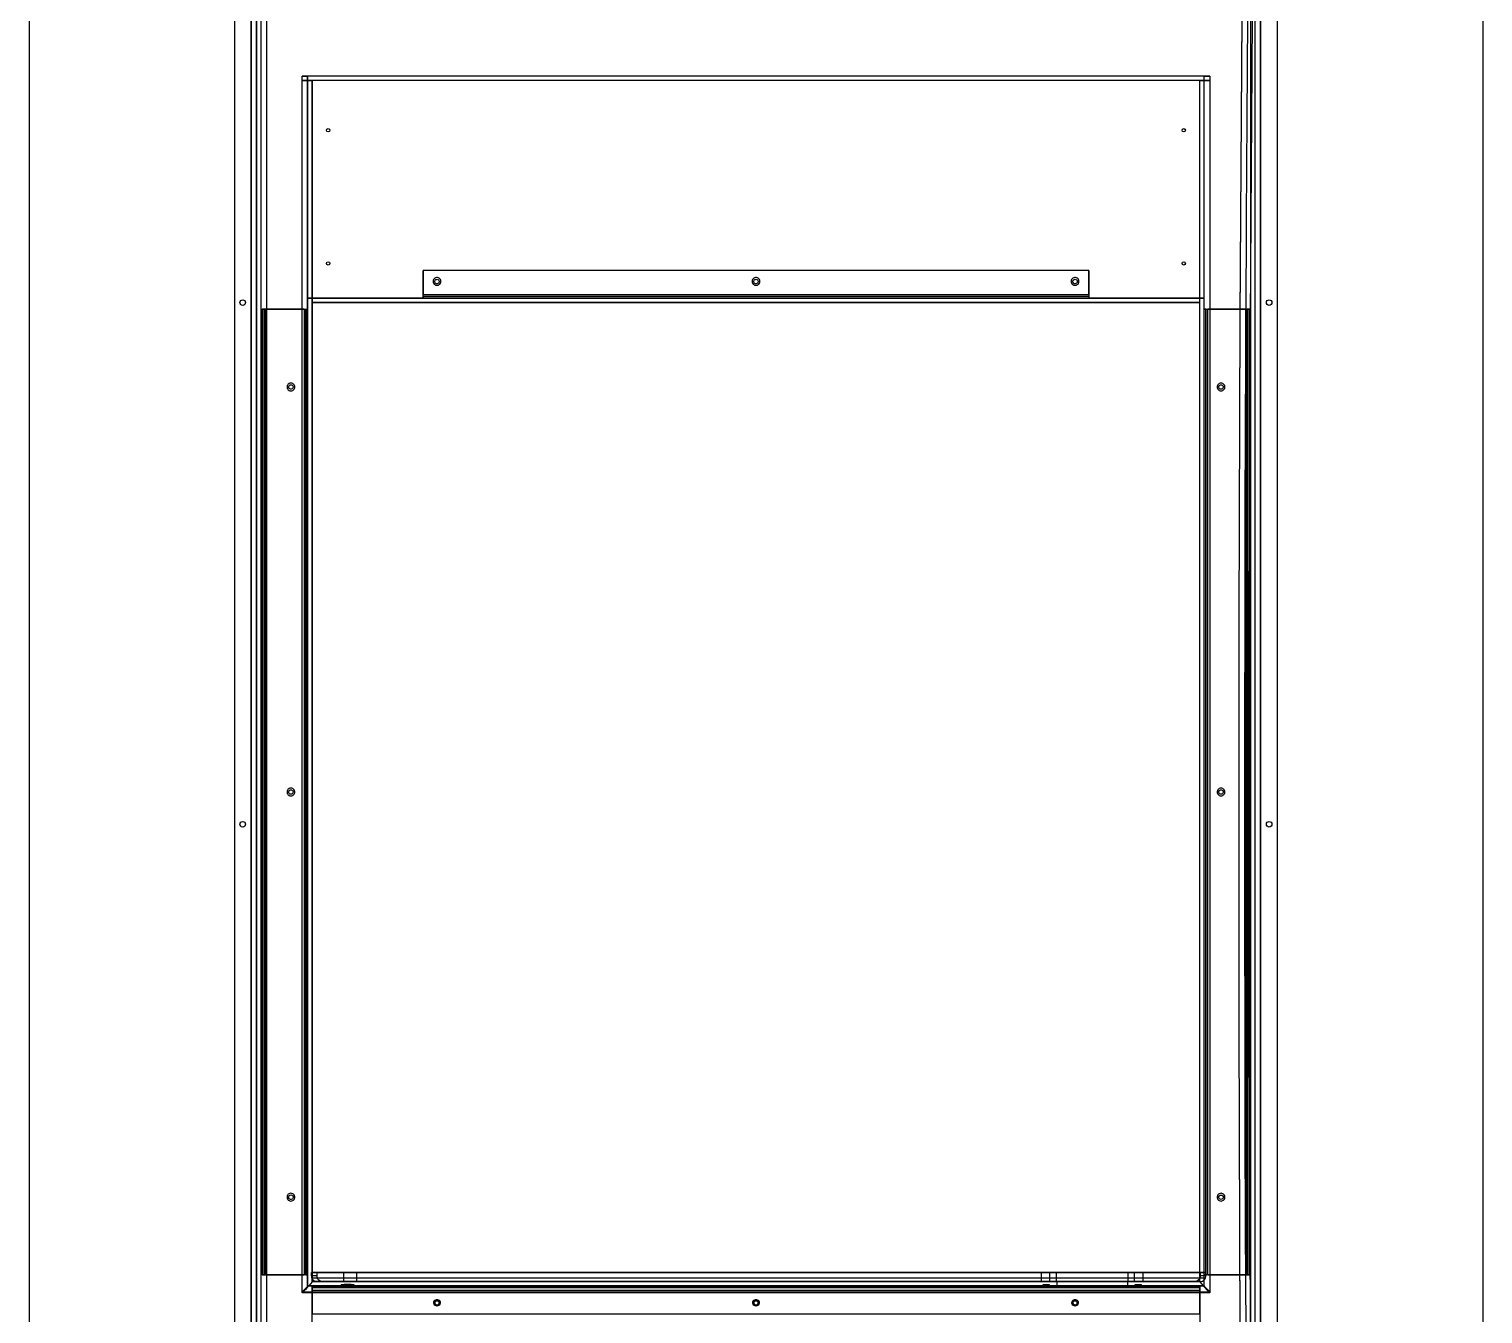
# Model space of a CAD drawing. Extents: x -36.1 to 57, y 1.4 to 46.9.
# Drawn here: x 33.682 to 34.992, y 4.364 to 5.521 of the extents above; entities that cross this region are included whole.
import ezdxf

# ---------------------------------------------------------------- set-up
doc = ezdxf.new("R2010")
doc.units = 0
doc.header["$LTSCALE"] = 0.02
doc.layers.add('CARENAGEM', color=1, linetype='CONTINUOUS')
doc.layers.add('DIVISORIA', color=5, linetype='CONTINUOUS')

msp = doc.modelspace()

# ---------------------------------------------------------------- linework, layer by layer
at = {"layer": 'CARENAGEM', "linetype": 'Continuous'}
for p, q in [((33.8666, 5.8148), (33.8666, 3.7948)), ((33.8666, 5.8148), (33.8666, 3.7948)), ((34.8066, 3.7948), (34.8066, 5.8148)), ((34.8066, 3.7948), (34.8066, 5.8148)), ((33.8816, 5.7958), (33.8816, 3.8138)), ((33.8816, 3.8138), (33.8816, 5.7958)), ((33.8866, 5.7958), (33.8866, 3.8138)), ((33.8866, 3.8138), (33.8866, 5.7958)), ((33.8906, 3.8138), (33.8906, 5.7958)), ((33.8906, 3.8138), (33.8906, 5.7958)), ((33.8956, 5.7984), (33.8956, 3.8111)), ((33.8956, 5.7972), (33.8956, 3.8123)), ((34.7823, 5.7958), (34.7823, 3.8138)), ((34.7863, 3.8138), (34.7863, 5.7958)), ((34.7913, 3.8138), (34.7913, 5.7958)), ((34.7913, 5.7958), (34.7913, 3.8138)), ((33.9276, 4.3832), (33.9276, 5.4788)), ((34.7456, 5.4788), (33.9276, 5.4788)), ((33.9276, 5.4788), (33.9326, 5.4788)), ((33.9326, 5.4788), (33.9326, 4.3887)), ((33.9326, 5.2788), (33.9326, 5.4788)), ((34.7406, 5.4788), (33.9326, 5.4788)), ((33.9326, 5.4788), (33.9326, 5.4788)), ((34.7406, 5.2788), (34.7406, 5.4788)), ((34.7406, 4.3887), (34.7406, 5.4788)), ((34.7406, 5.4788), (34.7406, 5.4788)), ((34.7406, 5.4788), (34.7456, 5.4788)), ((34.7456, 5.4788), (34.7456, 4.3832)), ((33.9276, 4.3827), (33.9276, 5.4748)), ((34.7456, 5.4748), (33.9276, 5.4748)), ((33.9276, 5.4748), (33.9366, 5.4748)), ((33.9366, 5.4748), (33.9366, 4.3927)), ((33.9366, 5.2748), (33.9366, 5.4748)), ((34.7366, 5.4748), (33.9366, 5.4748)), ((33.9366, 5.4748), (33.9366, 5.4748)), ((34.7366, 5.2748), (34.7366, 5.4748)), ((34.7366, 4.3927), (34.7366, 5.4748)), ((34.7366, 5.4748), (34.7366, 5.4748)), ((34.7366, 5.4748), (34.7456, 5.4748)), ((34.7456, 5.4748), (34.7456, 4.3827)), ((34.0366, 5.3037), (34.0366, 5.3038)), ((34.6366, 5.3038), (34.0366, 5.3038)), ((34.0366, 5.2819), (34.0366, 5.3038)), ((34.6366, 5.3037), (34.0366, 5.3037)), ((34.0366, 5.3037), (34.0366, 5.2818)), ((34.6366, 5.3037), (34.6366, 5.3038)), ((34.6366, 5.2819), (34.6366, 5.3038)), ((34.6366, 5.3037), (34.6366, 5.2818)), ((34.0366, 5.2818), (34.0366, 5.2819)), ((34.0366, 5.2788), (34.0366, 5.2819)), ((34.6366, 5.2819), (34.0366, 5.2819)), ((34.0366, 5.2803), (34.0366, 5.2818)), ((34.6366, 5.2818), (34.0366, 5.2818)), ((34.0366, 5.2803), (34.0366, 5.2788)), ((34.0366, 5.2803), (34.0366, 5.2803)), ((34.0366, 5.2803), (34.0366, 5.2788)), ((34.6366, 5.2803), (34.0366, 5.2803)), ((34.6366, 5.2803), (34.0366, 5.2803)), ((34.6366, 5.2818), (34.6366, 5.2819)), ((34.6366, 5.2819), (34.6366, 5.2788)), ((34.6366, 5.2818), (34.6366, 5.2803)), ((34.6366, 5.2803), (34.6366, 5.2788)), ((34.6366, 5.2803), (34.6366, 5.2803)), ((34.6366, 5.2803), (34.6366, 5.2788)), ((33.8917, 5.2688), (33.8917, 4.3988)), ((33.8917, 5.2688), (33.8917, 4.3988)), ((33.8917, 5.2688), (33.8939, 5.2688)), ((33.8932, 5.2688), (33.8917, 5.2688)), ((33.8917, 5.2688), (33.8946, 5.2688)), ((33.8954, 5.2688), (33.8932, 5.2688)), ((33.8932, 5.2688), (33.8932, 4.3988)), ((33.8932, 5.2688), (33.8932, 4.3988)), ((33.8932, 5.2688), (33.8947, 5.2688)), ((33.8954, 5.2688), (33.8939, 5.2688)), ((33.8939, 5.2688), (33.8939, 4.3988)), ((33.9295, 5.2688), (33.8946, 5.2688)), ((33.8946, 5.2688), (33.8946, 4.3988)), ((33.8947, 5.2688), (33.8946, 5.2688)), ((33.8947, 5.2688), (33.9296, 5.2688)), ((33.8947, 5.2688), (33.8947, 4.3988)), ((33.8954, 4.3988), (33.8954, 5.2688)), ((33.9295, 5.2688), (33.9295, 4.3988)), ((33.9296, 5.2688), (33.9295, 5.2688)), ((33.9295, 5.2688), (33.9326, 5.2688)), ((33.9296, 5.2688), (33.9296, 4.3988)), ((33.9296, 5.2688), (33.9311, 5.2688)), ((33.9311, 4.3988), (33.9311, 5.2688)), ((33.9311, 5.2688), (33.9311, 4.3988)), ((33.9311, 5.2688), (33.9326, 5.2688)), ((33.9311, 5.2688), (33.9326, 5.2688)), ((33.9311, 5.2688), (33.9311, 5.2688)), ((33.9326, 4.3888), (33.9326, 5.2788)), ((33.9326, 5.2788), (34.7406, 5.2788)), ((34.7406, 5.2788), (33.9326, 5.2788)), ((33.9326, 5.2788), (33.9326, 5.2788)), ((33.9326, 5.2688), (33.9326, 4.3988)), ((33.9326, 5.2688), (33.9326, 4.3988)), ((33.9326, 5.2688), (33.9326, 5.2688)), ((33.9366, 4.3928), (33.9366, 5.2748)), ((33.9366, 5.2748), (34.7366, 5.2748)), ((34.7366, 5.2748), (33.9366, 5.2748)), ((33.9366, 5.2748), (33.9366, 5.2748)), ((34.0366, 5.2788), (34.0366, 5.2788)), ((34.6366, 5.2788), (34.0366, 5.2788)), ((34.6366, 5.2788), (34.0366, 5.2788)), ((34.6366, 5.2788), (34.6366, 5.2788)), ((34.7366, 4.3928), (34.7366, 5.2748)), ((34.7366, 5.2748), (34.7366, 5.2748)), ((34.7406, 4.3888), (34.7406, 5.2788)), ((34.7406, 5.2788), (34.7406, 5.2788)), ((34.7406, 4.3988), (34.7406, 5.2688)), ((34.7406, 4.3988), (34.7406, 5.2688)), ((34.7421, 5.2688), (34.7406, 5.2688)), ((34.7421, 5.2688), (34.7406, 5.2688)), ((34.7406, 5.2688), (34.7406, 5.2688)), ((34.7406, 5.2688), (34.7437, 5.2688)), ((34.7421, 5.2688), (34.7421, 4.3988)), ((34.7421, 4.3988), (34.7421, 5.2688)), ((34.7421, 5.2688), (34.7421, 5.2688)), ((34.7421, 5.2688), (34.7437, 5.2688)), ((34.7437, 4.3988), (34.7437, 5.2688)), ((34.7437, 4.3988), (34.7437, 5.2688)), ((34.7437, 5.2688), (34.7787, 5.2688)), ((34.7786, 5.2688), (34.7437, 5.2688)), ((34.7437, 5.2688), (34.7437, 5.2688)), ((34.7778, 5.2688), (34.7778, 4.3988)), ((34.7778, 5.2688), (34.7793, 5.2688)), ((34.7778, 5.2688), (34.7801, 5.2688)), ((34.7786, 4.3988), (34.7786, 5.2688)), ((34.7786, 5.2688), (34.7787, 5.2688)), ((34.7786, 5.2688), (34.7801, 5.2688)), ((34.7787, 4.3988), (34.7787, 5.2688)), ((34.7787, 5.2688), (34.7816, 5.2688)), ((34.7793, 4.3988), (34.7793, 5.2688)), ((34.7816, 5.2688), (34.7793, 5.2688)), ((34.7801, 4.3988), (34.7801, 5.2688)), ((34.7801, 4.3988), (34.7801, 5.2688)), ((34.7801, 5.2688), (34.7816, 5.2688)), ((34.7816, 4.3988), (34.7816, 5.2688)), ((34.7816, 4.3988), (34.7816, 5.2688)), ((33.8917, 4.3988), (33.8939, 4.3988)), ((33.8932, 4.3988), (33.8917, 4.3988)), ((33.8946, 4.3988), (33.8917, 4.3988)), ((33.8954, 4.3988), (33.8932, 4.3988)), ((33.8947, 4.3988), (33.8932, 4.3988)), ((33.8954, 4.3988), (33.8939, 4.3988)), ((33.9295, 4.3988), (33.8946, 4.3988)), ((33.8947, 4.3988), (33.8946, 4.3988)), ((33.8947, 4.3988), (33.9296, 4.3988)), ((33.9296, 4.3988), (33.9295, 4.3988)), ((33.9326, 4.3988), (33.9295, 4.3988)), ((33.9311, 4.3988), (33.9296, 4.3988)), ((33.9311, 4.3988), (33.9326, 4.3988)), ((33.9311, 4.3988), (33.9326, 4.3988)), ((33.9311, 4.3988), (33.9311, 4.3988)), ((33.9326, 4.3988), (33.9326, 4.3988)), ((33.941, 4.3978), (33.936, 4.3978)), ((33.9361, 4.4008), (34.7419, 4.4008)), ((33.941, 4.4008), (33.9361, 4.4008)), ((34.7417, 4.3958), (33.9364, 4.3958)), ((34.7366, 4.3928), (33.9366, 4.3928)), ((33.9366, 4.3928), (34.7366, 4.3928)), ((33.9366, 4.3928), (33.9366, 4.3928)), ((33.9366, 4.3927), (33.9366, 4.3928)), ((34.737, 4.4008), (33.941, 4.4008)), ((33.941, 4.4008), (33.941, 4.3978)), ((33.941, 4.3928), (34.7371, 4.3928)), ((33.941, 4.3928), (33.946, 4.3928)), ((34.732, 4.3928), (33.946, 4.3928)), ((33.9626, 4.3898), (33.9626, 4.3888)), ((33.977, 4.4008), (33.965, 4.4008)), ((33.965, 4.4008), (33.965, 4.3928)), ((33.977, 4.3928), (33.965, 4.3928)), ((33.9746, 4.3888), (33.9746, 4.3898)), ((33.977, 4.3928), (33.977, 4.4008)), ((34.6015, 4.4008), (34.5935, 4.4008)), ((34.5935, 4.4008), (34.5935, 4.3928)), ((34.6015, 4.3928), (34.5935, 4.3928)), ((34.5951, 4.3898), (34.5951, 4.3888)), ((34.6011, 4.3888), (34.6011, 4.3898)), ((34.6015, 4.3928), (34.6015, 4.4008)), ((34.607, 4.4008), (34.607, 4.3928)), ((34.672, 4.4008), (34.607, 4.4008)), ((34.672, 4.3928), (34.607, 4.3928)), ((34.6076, 4.3928), (34.6076, 4.3888)), ((34.6076, 4.3928), (34.6716, 4.3928)), ((34.6716, 4.3888), (34.6716, 4.3928)), ((34.672, 4.3928), (34.672, 4.4008)), ((34.6855, 4.4008), (34.6775, 4.4008)), ((34.6775, 4.4008), (34.6775, 4.3928)), ((34.6855, 4.3928), (34.6775, 4.3928)), ((34.6781, 4.3898), (34.6781, 4.3888)), ((34.6841, 4.3888), (34.6841, 4.3898)), ((34.6855, 4.3928), (34.6855, 4.4008)), ((34.732, 4.3928), (34.7371, 4.3928)), ((34.7366, 4.3928), (34.7366, 4.3928)), ((34.7366, 4.3928), (34.7366, 4.3927)), ((34.7419, 4.4008), (34.737, 4.4008)), ((34.737, 4.4008), (34.737, 4.3978)), ((34.7421, 4.3978), (34.737, 4.3978)), ((34.7421, 4.3988), (34.7406, 4.3988)), ((34.7406, 4.3988), (34.7406, 4.3988)), ((34.7421, 4.3988), (34.7406, 4.3988)), ((34.7437, 4.3988), (34.7406, 4.3988)), ((34.7421, 4.3988), (34.7421, 4.3988)), ((34.7437, 4.3988), (34.7421, 4.3988)), ((34.7437, 4.3988), (34.7787, 4.3988)), ((34.7786, 4.3988), (34.7437, 4.3988)), ((34.7437, 4.3988), (34.7437, 4.3988)), ((34.7778, 4.3988), (34.7793, 4.3988)), ((34.7778, 4.3988), (34.7801, 4.3988)), ((34.7786, 4.3988), (34.7787, 4.3988)), ((34.7801, 4.3988), (34.7786, 4.3988)), ((34.7816, 4.3988), (34.7787, 4.3988)), ((34.7816, 4.3988), (34.7793, 4.3988)), ((34.7801, 4.3988), (34.7816, 4.3988)), ((34.7456, 4.3832), (33.9276, 4.3832)), ((34.7456, 4.3827), (33.9276, 4.3827)), ((34.7406, 4.3888), (33.9326, 4.3888)), ((33.9326, 4.3888), (34.7406, 4.3888)), ((33.9326, 4.3888), (33.9326, 4.3888)), ((33.9326, 4.3887), (33.9326, 4.3888)), ((33.9366, 4.3888), (34.7366, 4.3888)), ((34.7366, 4.3888), (33.9366, 4.3888)), ((33.9366, 4.3846), (33.9366, 4.3888)), ((33.9366, 4.3873), (33.9366, 4.3888)), ((33.9366, 4.3888), (33.9366, 4.3888)), ((33.9366, 4.3873), (33.9366, 4.3888)), ((33.9366, 4.3888), (33.9366, 4.3849)), ((33.9366, 4.3873), (34.7366, 4.3873)), ((34.7366, 4.3873), (33.9366, 4.3873)), ((33.9366, 4.3848), (33.9366, 4.3873)), ((33.9366, 4.3873), (33.9366, 4.3873)), ((33.9366, 4.3873), (33.9366, 4.3849)), ((33.9366, 4.3849), (34.7366, 4.3849)), ((33.9366, 4.3849), (34.7366, 4.3849)), ((33.9366, 4.3849), (33.9366, 4.3637)), ((33.9366, 4.3849), (33.9366, 4.3849)), ((33.9366, 4.3849), (33.9366, 4.3637)), ((34.7366, 4.3848), (33.9366, 4.3848)), ((33.9366, 4.3848), (33.9366, 4.3846)), ((33.9366, 4.2419), (33.9366, 4.3848)), ((34.7366, 4.3846), (33.9366, 4.3846)), ((33.9366, 4.2417), (33.9366, 4.3846)), ((33.9626, 4.3888), (33.9746, 4.3888)), ((33.9736, 4.3888), (33.9636, 4.3888)), ((33.9636, 4.3888), (33.9636, 4.3873)), ((33.9736, 4.3873), (33.9636, 4.3873)), ((33.9736, 4.3873), (33.9736, 4.3888)), ((34.5951, 4.3888), (34.5951, 4.3873)), ((34.5951, 4.3888), (34.6011, 4.3888)), ((34.6011, 4.3888), (34.5951, 4.3888)), ((34.6011, 4.3873), (34.5951, 4.3873)), ((34.6011, 4.3873), (34.6011, 4.3888)), ((34.6076, 4.3888), (34.6076, 4.3873)), ((34.6076, 4.3888), (34.6716, 4.3888)), ((34.6716, 4.3888), (34.6076, 4.3888)), ((34.6716, 4.3873), (34.6076, 4.3873)), ((34.6716, 4.3873), (34.6716, 4.3888)), ((34.6781, 4.3888), (34.6781, 4.3873)), ((34.6781, 4.3888), (34.6841, 4.3888)), ((34.6841, 4.3888), (34.6781, 4.3888)), ((34.6841, 4.3873), (34.6781, 4.3873)), ((34.6841, 4.3873), (34.6841, 4.3888)), ((34.7366, 4.3873), (34.7366, 4.3888)), ((34.7366, 4.3888), (34.7366, 4.3846)), ((34.7366, 4.3873), (34.7366, 4.3888)), ((34.7366, 4.3888), (34.7366, 4.3888)), ((34.7366, 4.3849), (34.7366, 4.3888)), ((34.7366, 4.3873), (34.7366, 4.3848)), ((34.7366, 4.3873), (34.7366, 4.3873)), ((34.7366, 4.3849), (34.7366, 4.3873)), ((34.7366, 4.3637), (34.7366, 4.3849)), ((34.7366, 4.3849), (34.7366, 4.3849)), ((34.7366, 4.3637), (34.7366, 4.3849)), ((34.7366, 4.3848), (34.7366, 4.3846)), ((34.7366, 4.3848), (34.7366, 4.2399)), ((34.7366, 4.3846), (34.7366, 4.2397)), ((34.7406, 4.3888), (34.7406, 4.3888)), ((34.7406, 4.3888), (34.7406, 4.3887)), ((33.9366, 4.3637), (34.7366, 4.3637)), ((33.9366, 4.3637), (34.7366, 4.3637)), ((33.9366, 4.3637), (33.9366, 4.3637)), ((34.0466, 4.3736), (34.0466, 4.3736)), ((34.0471, 4.3737), (34.0471, 4.3736)), ((34.0511, 4.3736), (34.0511, 4.3737)), ((34.0516, 4.3736), (34.0516, 4.3736)), ((34.3341, 4.3736), (34.3341, 4.3736)), ((34.3346, 4.3737), (34.3346, 4.3736)), ((34.3386, 4.3736), (34.3386, 4.3737)), ((34.3391, 4.3736), (34.3391, 4.3736)), ((34.6216, 4.3736), (34.6216, 4.3736)), ((34.6221, 4.3737), (34.6221, 4.3736)), ((34.6261, 4.3736), (34.6261, 4.3737)), ((34.6266, 4.3736), (34.6266, 4.3736)), ((34.7366, 4.3637), (34.7366, 4.3637))]:
    msp.add_line(p, q, dxfattribs=at)
at = {"layer": 'CARENAGEM', "linetype": 'Continuous', "flags": 128}
for points in [[(34.777, 3.8111), (34.7761, 3.8992), (34.7753, 3.9878), (34.7746, 4.0771), (34.774, 4.1669), (34.7734, 4.2572), (34.7729, 4.3478), (34.7725, 4.4388), (34.7722, 4.5301), (34.772, 4.6215), (34.7719, 4.7131), (34.7719, 4.8048), (34.7719, 4.8964), (34.772, 4.988), (34.7722, 5.0795), (34.7725, 5.1707), (34.7729, 5.2617), (34.7734, 5.3524), (34.774, 5.4426), (34.7746, 5.5324), (34.7753, 5.6217), (34.7761, 5.7104), (34.777, 5.7984)], [(34.777, 3.8123), (34.7761, 3.9002), (34.7753, 3.9888), (34.7746, 4.078), (34.774, 4.1677), (34.7734, 4.2578), (34.7729, 4.3484), (34.7725, 4.4393), (34.7722, 4.5304), (34.772, 4.6217), (34.7719, 4.7132), (34.7719, 4.8048), (34.7719, 4.8963), (34.772, 4.9878), (34.7722, 5.0791), (34.7725, 5.1703), (34.7729, 5.2612), (34.7734, 5.3517), (34.774, 5.4419), (34.7746, 5.5316), (34.7753, 5.6207), (34.7761, 5.7093), (34.777, 5.7972)], [(34.782, 5.7958), (34.7811, 5.708), (34.7803, 5.6195), (34.7796, 5.5305), (34.779, 5.4409), (34.7784, 5.3509), (34.7779, 5.2605), (34.7775, 5.1698), (34.7772, 5.0787), (34.777, 4.9875), (34.7769, 4.8962), (34.7769, 4.8048), (34.7769, 4.7134), (34.777, 4.622), (34.7772, 4.5308), (34.7775, 4.4398), (34.7779, 4.349), (34.7784, 4.2586), (34.779, 4.1686), (34.7796, 4.079), (34.7803, 3.99), (34.7811, 3.9016), (34.782, 3.8138)], [(34.786, 5.7958), (34.7851, 5.708), (34.7843, 5.6195), (34.7836, 5.5305), (34.783, 5.4409), (34.7824, 5.3509), (34.7819, 5.2605), (34.7815, 5.1698), (34.7812, 5.0787), (34.781, 4.9875), (34.7809, 4.8962), (34.7809, 4.8048), (34.7809, 4.7134), (34.781, 4.622), (34.7812, 4.5308), (34.7815, 4.4398), (34.7819, 4.349), (34.7824, 4.2586), (34.783, 4.1686), (34.7836, 4.079), (34.7843, 3.99), (34.7851, 3.9016), (34.786, 3.8138)], [(34.0526, 5.2938), (34.0525, 5.2947), (34.0522, 5.2955), (34.0518, 5.2962), (34.0511, 5.2967), (34.0504, 5.2971), (34.0496, 5.2973), (34.0487, 5.2973), (34.0479, 5.2971), (34.0471, 5.2967), (34.0465, 5.2962), (34.046, 5.2955), (34.0457, 5.2947), (34.0456, 5.2938), (34.0457, 5.293), (34.046, 5.2922), (34.0465, 5.2915), (34.0471, 5.291), (34.0479, 5.2906), (34.0487, 5.2904), (34.0496, 5.2904), (34.0504, 5.2906), (34.0511, 5.291), (34.0518, 5.2915), (34.0522, 5.2922), (34.0525, 5.293), (34.0526, 5.2938)], [(34.0471, 5.2938), (34.0472, 5.2944), (34.0476, 5.295), (34.048, 5.2955), (34.0486, 5.2957), (34.0493, 5.2958), (34.0499, 5.2956), (34.0505, 5.2953), (34.0509, 5.2947), (34.0511, 5.2941), (34.0511, 5.2935), (34.0509, 5.2928), (34.0505, 5.2923), (34.0499, 5.292), (34.0493, 5.2918), (34.0486, 5.2918), (34.048, 5.2921), (34.0476, 5.2926), (34.0472, 5.2931), (34.0471, 5.2938)], [(34.3401, 5.2938), (34.34, 5.2947), (34.3397, 5.2955), (34.3393, 5.2962), (34.3386, 5.2967), (34.3379, 5.2971), (34.3371, 5.2973), (34.3362, 5.2973), (34.3354, 5.2971), (34.3346, 5.2967), (34.334, 5.2962), (34.3335, 5.2955), (34.3332, 5.2947), (34.3331, 5.2938), (34.3332, 5.293), (34.3335, 5.2922), (34.334, 5.2915), (34.3346, 5.291), (34.3354, 5.2906), (34.3362, 5.2904), (34.3371, 5.2904), (34.3379, 5.2906), (34.3386, 5.291), (34.3393, 5.2915), (34.3397, 5.2922), (34.34, 5.293), (34.3401, 5.2938)], [(34.3346, 5.2938), (34.3347, 5.2944), (34.3351, 5.295), (34.3355, 5.2955), (34.3361, 5.2957), (34.3368, 5.2958), (34.3374, 5.2956), (34.338, 5.2953), (34.3384, 5.2947), (34.3386, 5.2941), (34.3386, 5.2935), (34.3384, 5.2928), (34.338, 5.2923), (34.3374, 5.292), (34.3368, 5.2918), (34.3361, 5.2918), (34.3355, 5.2921), (34.3351, 5.2926), (34.3347, 5.2931), (34.3346, 5.2938)], [(34.6276, 5.2938), (34.6275, 5.2947), (34.6272, 5.2955), (34.6268, 5.2962), (34.6261, 5.2967), (34.6254, 5.2971), (34.6246, 5.2973), (34.6237, 5.2973), (34.6229, 5.2971), (34.6221, 5.2967), (34.6215, 5.2962), (34.621, 5.2955), (34.6207, 5.2947), (34.6206, 5.2938), (34.6207, 5.293), (34.621, 5.2922), (34.6215, 5.2915), (34.6221, 5.291), (34.6229, 5.2906), (34.6237, 5.2904), (34.6246, 5.2904), (34.6254, 5.2906), (34.6261, 5.291), (34.6268, 5.2915), (34.6272, 5.2922), (34.6275, 5.293), (34.6276, 5.2938)], [(34.6221, 5.2938), (34.6222, 5.2944), (34.6226, 5.295), (34.623, 5.2955), (34.6236, 5.2957), (34.6243, 5.2958), (34.6249, 5.2956), (34.6255, 5.2953), (34.6259, 5.2947), (34.6261, 5.2941), (34.6261, 5.2935), (34.6259, 5.2928), (34.6255, 5.2923), (34.6249, 5.292), (34.6243, 5.2918), (34.6236, 5.2918), (34.623, 5.2921), (34.6226, 5.2926), (34.6222, 5.2931), (34.6221, 5.2938)], [(33.9176, 5.1953), (33.9184, 5.1954), (33.9192, 5.1957), (33.9199, 5.1962), (33.9204, 5.1968), (33.9208, 5.1975), (33.921, 5.1983), (33.921, 5.1992), (33.9208, 5.2), (33.9204, 5.2008), (33.9199, 5.2014), (33.9192, 5.2019), (33.9184, 5.2022), (33.9176, 5.2023), (33.9167, 5.2022), (33.9159, 5.2019), (33.9152, 5.2014), (33.9147, 5.2008), (33.9143, 5.2), (33.9141, 5.1992), (33.9141, 5.1983), (33.9143, 5.1975), (33.9147, 5.1968), (33.9152, 5.1962), (33.9159, 5.1957), (33.9167, 5.1954), (33.9176, 5.1953)], [(34.7557, 5.2023), (34.7549, 5.2022), (34.7541, 5.2019), (34.7534, 5.2014), (34.7528, 5.2008), (34.7524, 5.2), (34.7522, 5.1992), (34.7522, 5.1983), (34.7524, 5.1975), (34.7528, 5.1968), (34.7534, 5.1962), (34.7541, 5.1957), (34.7549, 5.1954), (34.7557, 5.1953), (34.7565, 5.1954), (34.7573, 5.1957), (34.758, 5.1962), (34.7586, 5.1968), (34.759, 5.1975), (34.7592, 5.1983), (34.7592, 5.1992), (34.759, 5.2), (34.7586, 5.2008), (34.758, 5.2014), (34.7573, 5.2019), (34.7565, 5.2022), (34.7557, 5.2023)], [(33.9176, 5.2008), (33.9183, 5.2007), (33.9188, 5.2003), (33.9193, 5.1999), (33.9196, 5.1993), (33.9196, 5.1986), (33.9194, 5.198), (33.9191, 5.1974), (33.9186, 5.197), (33.9179, 5.1968), (33.9173, 5.1968), (33.9167, 5.197), (33.9161, 5.1974), (33.9158, 5.198), (33.9156, 5.1986), (33.9157, 5.1993), (33.9159, 5.1999), (33.9164, 5.2003), (33.917, 5.2007), (33.9176, 5.2008)], [(34.7557, 5.1968), (34.755, 5.1969), (34.7544, 5.1972), (34.754, 5.1977), (34.7537, 5.1983), (34.7537, 5.1989), (34.7538, 5.1996), (34.7542, 5.2001), (34.7547, 5.2005), (34.7553, 5.2007), (34.756, 5.2007), (34.7566, 5.2005), (34.7571, 5.2001), (34.7575, 5.1996), (34.7576, 5.1989), (34.7576, 5.1983), (34.7573, 5.1977), (34.7569, 5.1972), (34.7563, 5.1969), (34.7557, 5.1968)], [(33.9176, 4.8303), (33.9184, 4.8304), (33.9192, 4.8307), (33.9199, 4.8312), (33.9204, 4.8318), (33.9208, 4.8325), (33.921, 4.8333), (33.921, 4.8342), (33.9208, 4.835), (33.9204, 4.8358), (33.9199, 4.8364), (33.9192, 4.8369), (33.9184, 4.8372), (33.9176, 4.8373), (33.9167, 4.8372), (33.9159, 4.8369), (33.9152, 4.8364), (33.9147, 4.8358), (33.9143, 4.835), (33.9141, 4.8342), (33.9141, 4.8333), (33.9143, 4.8325), (33.9147, 4.8318), (33.9152, 4.8312), (33.9159, 4.8307), (33.9167, 4.8304), (33.9176, 4.8303)], [(33.9176, 4.8358), (33.9183, 4.8357), (33.9188, 4.8353), (33.9193, 4.8349), (33.9196, 4.8343), (33.9196, 4.8336), (33.9194, 4.833), (33.9191, 4.8324), (33.9186, 4.832), (33.9179, 4.8318), (33.9173, 4.8318), (33.9167, 4.832), (33.9161, 4.8324), (33.9158, 4.833), (33.9156, 4.8336), (33.9157, 4.8343), (33.9159, 4.8349), (33.9164, 4.8353), (33.917, 4.8357), (33.9176, 4.8358)], [(34.7557, 4.8373), (34.7549, 4.8372), (34.7541, 4.8369), (34.7534, 4.8364), (34.7528, 4.8358), (34.7524, 4.835), (34.7522, 4.8342), (34.7522, 4.8333), (34.7524, 4.8325), (34.7528, 4.8318), (34.7534, 4.8312), (34.7541, 4.8307), (34.7549, 4.8304), (34.7557, 4.8303), (34.7565, 4.8304), (34.7573, 4.8307), (34.758, 4.8312), (34.7586, 4.8318), (34.759, 4.8325), (34.7592, 4.8333), (34.7592, 4.8342), (34.759, 4.835), (34.7586, 4.8358), (34.758, 4.8364), (34.7573, 4.8369), (34.7565, 4.8372), (34.7557, 4.8373)], [(34.7557, 4.8318), (34.755, 4.8319), (34.7544, 4.8322), (34.754, 4.8327), (34.7537, 4.8333), (34.7537, 4.8339), (34.7538, 4.8346), (34.7542, 4.8351), (34.7547, 4.8355), (34.7553, 4.8357), (34.756, 4.8357), (34.7566, 4.8355), (34.7571, 4.8351), (34.7575, 4.8346), (34.7576, 4.8339), (34.7576, 4.8333), (34.7573, 4.8327), (34.7569, 4.8322), (34.7563, 4.8319), (34.7557, 4.8318)], [(33.9176, 4.4653), (33.9184, 4.4654), (33.9192, 4.4657), (33.9199, 4.4662), (33.9204, 4.4668), (33.9208, 4.4675), (33.921, 4.4683), (33.921, 4.4692), (33.9208, 4.47), (33.9204, 4.4708), (33.9199, 4.4714), (33.9192, 4.4719), (33.9184, 4.4722), (33.9176, 4.4723), (33.9167, 4.4722), (33.9159, 4.4719), (33.9152, 4.4714), (33.9147, 4.4708), (33.9143, 4.47), (33.9141, 4.4692), (33.9141, 4.4683), (33.9143, 4.4675), (33.9147, 4.4668), (33.9152, 4.4662), (33.9159, 4.4657), (33.9167, 4.4654), (33.9176, 4.4653)], [(33.9176, 4.4708), (33.9183, 4.4707), (33.9188, 4.4703), (33.9193, 4.4699), (33.9196, 4.4693), (33.9196, 4.4686), (33.9194, 4.468), (33.9191, 4.4674), (33.9186, 4.467), (33.9179, 4.4668), (33.9173, 4.4668), (33.9167, 4.467), (33.9161, 4.4674), (33.9158, 4.468), (33.9156, 4.4686), (33.9157, 4.4693), (33.9159, 4.4699), (33.9164, 4.4703), (33.917, 4.4707), (33.9176, 4.4708)], [(34.7557, 4.4723), (34.7549, 4.4722), (34.7541, 4.4719), (34.7534, 4.4714), (34.7528, 4.4708), (34.7524, 4.47), (34.7522, 4.4692), (34.7522, 4.4683), (34.7524, 4.4675), (34.7528, 4.4668), (34.7534, 4.4662), (34.7541, 4.4657), (34.7549, 4.4654), (34.7557, 4.4653), (34.7565, 4.4654), (34.7573, 4.4657), (34.758, 4.4662), (34.7586, 4.4668), (34.759, 4.4675), (34.7592, 4.4683), (34.7592, 4.4692), (34.759, 4.47), (34.7586, 4.4708), (34.758, 4.4714), (34.7573, 4.4719), (34.7565, 4.4722), (34.7557, 4.4723)], [(34.7557, 4.4668), (34.755, 4.4669), (34.7544, 4.4672), (34.754, 4.4677), (34.7537, 4.4683), (34.7537, 4.4689), (34.7538, 4.4696), (34.7542, 4.4701), (34.7547, 4.4705), (34.7553, 4.4707), (34.756, 4.4707), (34.7566, 4.4705), (34.7571, 4.4701), (34.7575, 4.4696), (34.7576, 4.4689), (34.7576, 4.4683), (34.7573, 4.4677), (34.7569, 4.4672), (34.7563, 4.4669), (34.7557, 4.4668)], [(33.9366, 4.3927), (33.9363, 4.3921), (33.9355, 4.391), (33.9337, 4.389), (33.9322, 4.3874), (33.9307, 4.3857), (33.9276, 4.3827), (33.9276, 4.3827)], [(33.936, 4.3978), (33.936, 4.3986), (33.936, 4.3994), (33.936, 4.4), (33.9361, 4.4004), (33.9361, 4.4007), (33.9361, 4.4008)], [(33.936, 4.3978), (33.9361, 4.3966), (33.9364, 4.3958)], [(33.9364, 4.3958), (33.9368, 4.3949), (33.9375, 4.3942), (33.9382, 4.3936), (33.9391, 4.3931), (33.94, 4.3929), (33.941, 4.3928)], [(33.946, 4.3928), (33.9451, 4.3928), (33.9443, 4.3931), (33.9435, 4.3934), (33.9428, 4.3939), (33.9422, 4.3946), (33.9417, 4.3953), (33.9413, 4.3961), (33.9411, 4.3969), (33.941, 4.3978)], [(33.9686, 4.3896), (33.9697, 4.3896), (33.9708, 4.3896), (33.9718, 4.3896), (33.9727, 4.3896), (33.9734, 4.3897), (33.974, 4.3897), (33.9744, 4.3897), (33.9746, 4.3898), (33.9746, 4.3898), (33.9744, 4.3898), (33.974, 4.3899), (33.9734, 4.3899), (33.9727, 4.3899), (33.9718, 4.39), (33.9708, 4.39), (33.9697, 4.39), (33.9686, 4.39), (33.9675, 4.39), (33.9665, 4.39), (33.9655, 4.39), (33.9646, 4.3899), (33.9638, 4.3899), (33.9633, 4.3899), (33.9629, 4.3898), (33.9627, 4.3898), (33.9627, 4.3898), (33.9629, 4.3897), (33.9633, 4.3897), (33.9638, 4.3897), (33.9646, 4.3896), (33.9655, 4.3896), (33.9665, 4.3896), (33.9675, 4.3896), (33.9686, 4.3896)], [(34.5981, 4.3897), (34.5989, 4.3897), (34.5996, 4.3897), (34.6003, 4.3897), (34.6007, 4.3897), (34.601, 4.3898), (34.6011, 4.3898), (34.601, 4.3898), (34.6007, 4.3898), (34.6003, 4.3899), (34.5996, 4.3899), (34.5989, 4.3899), (34.5981, 4.3899), (34.5974, 4.3899), (34.5966, 4.3899), (34.596, 4.3899), (34.5955, 4.3898), (34.5952, 4.3898), (34.5951, 4.3898), (34.5952, 4.3898), (34.5955, 4.3897), (34.596, 4.3897), (34.5966, 4.3897), (34.5974, 4.3897), (34.5981, 4.3897)], [(34.6811, 4.3897), (34.6819, 4.3897), (34.6826, 4.3897), (34.6833, 4.3897), (34.6837, 4.3897), (34.684, 4.3898), (34.6841, 4.3898), (34.684, 4.3898), (34.6837, 4.3898), (34.6833, 4.3899), (34.6826, 4.3899), (34.6819, 4.3899), (34.6811, 4.3899), (34.6804, 4.3899), (34.6796, 4.3899), (34.679, 4.3899), (34.6785, 4.3898), (34.6782, 4.3898), (34.6781, 4.3898), (34.6782, 4.3898), (34.6785, 4.3897), (34.679, 4.3897), (34.6796, 4.3897), (34.6804, 4.3897), (34.6811, 4.3897)], [(34.737, 4.3978), (34.7369, 4.3968), (34.7366, 4.3959), (34.7362, 4.395), (34.7355, 4.3942), (34.7348, 4.3936), (34.7339, 4.3932), (34.733, 4.3929), (34.732, 4.3928)], [(34.7366, 4.3927), (34.7369, 4.3921), (34.7378, 4.391), (34.7396, 4.389), (34.741, 4.3874), (34.7426, 4.3857), (34.7456, 4.3827), (34.7456, 4.3827)], [(34.7371, 4.3928), (34.738, 4.3929), (34.739, 4.3931), (34.7398, 4.3936), (34.7406, 4.3942), (34.7412, 4.3949), (34.7417, 4.3958)], [(34.7417, 4.3958), (34.742, 4.3969), (34.7421, 4.3978)], [(34.7419, 4.4008), (34.7419, 4.4007), (34.742, 4.4004), (34.742, 4.4), (34.742, 4.3994), (34.742, 4.3986), (34.7421, 4.3978)], [(33.9326, 4.3887), (33.9325, 4.3884), (33.932, 4.3878), (33.931, 4.3867), (33.9293, 4.3849), (33.9276, 4.3832), (33.9276, 4.3832)], [(34.0491, 4.3707), (34.0484, 4.3708), (34.0476, 4.3712), (34.047, 4.3716), (34.0466, 4.3723), (34.0463, 4.373), (34.0462, 4.3738), (34.0464, 4.3746), (34.0468, 4.3753), (34.0473, 4.3759), (34.048, 4.3763), (34.0487, 4.3765), (34.0495, 4.3765), (34.0503, 4.3763), (34.051, 4.3759), (34.0515, 4.3753), (34.0519, 4.3746), (34.052, 4.3738), (34.052, 4.373), (34.0517, 4.3723), (34.0513, 4.3716), (34.0506, 4.3712), (34.0499, 4.3708), (34.0491, 4.3707)], [(34.0491, 4.3761), (34.0498, 4.376), (34.0505, 4.3758), (34.051, 4.3753), (34.0514, 4.3747), (34.0516, 4.374), (34.0516, 4.3733), (34.0514, 4.3726), (34.051, 4.372), (34.0505, 4.3715), (34.0498, 4.3713), (34.0491, 4.3711), (34.0484, 4.3713), (34.0478, 4.3715), (34.0472, 4.372), (34.0469, 4.3726), (34.0467, 4.3733), (34.0467, 4.374), (34.0469, 4.3747), (34.0472, 4.3753), (34.0478, 4.3758), (34.0484, 4.376), (34.0491, 4.3761)], [(34.0491, 4.3711), (34.0498, 4.3712), (34.0505, 4.3715), (34.051, 4.372), (34.0514, 4.3726), (34.0516, 4.3733), (34.0516, 4.374), (34.0514, 4.3747), (34.051, 4.3753), (34.0505, 4.3757), (34.0498, 4.376), (34.0491, 4.3761), (34.0484, 4.376), (34.0478, 4.3757), (34.0472, 4.3753), (34.0469, 4.3747), (34.0467, 4.374), (34.0467, 4.3733), (34.0469, 4.3726), (34.0472, 4.372), (34.0478, 4.3715), (34.0484, 4.3712), (34.0491, 4.3711)], [(34.0491, 4.3758), (34.0485, 4.3757), (34.0479, 4.3754), (34.0474, 4.3749), (34.0471, 4.3743), (34.047, 4.3737), (34.0471, 4.373), (34.0474, 4.3724), (34.0479, 4.372), (34.0485, 4.3717), (34.0491, 4.3716), (34.0498, 4.3717), (34.0504, 4.372), (34.0508, 4.3724), (34.0511, 4.373), (34.0512, 4.3737), (34.0511, 4.3743), (34.0508, 4.3749), (34.0504, 4.3754), (34.0498, 4.3757), (34.0491, 4.3758)], [(34.3366, 4.3707), (34.3359, 4.3708), (34.3351, 4.3712), (34.3345, 4.3716), (34.3341, 4.3723), (34.3338, 4.373), (34.3337, 4.3738), (34.3339, 4.3746), (34.3343, 4.3753), (34.3348, 4.3759), (34.3355, 4.3763), (34.3362, 4.3765), (34.337, 4.3765), (34.3378, 4.3763), (34.3385, 4.3759), (34.339, 4.3753), (34.3394, 4.3746), (34.3395, 4.3738), (34.3395, 4.373), (34.3392, 4.3723), (34.3388, 4.3716), (34.3381, 4.3712), (34.3374, 4.3708), (34.3366, 4.3707)], [(34.3366, 4.3761), (34.3373, 4.376), (34.338, 4.3758), (34.3385, 4.3753), (34.3389, 4.3747), (34.3391, 4.374), (34.3391, 4.3733), (34.3389, 4.3726), (34.3385, 4.372), (34.338, 4.3715), (34.3373, 4.3713), (34.3366, 4.3711), (34.3359, 4.3713), (34.3353, 4.3715), (34.3347, 4.372), (34.3344, 4.3726), (34.3342, 4.3733), (34.3342, 4.374), (34.3344, 4.3747), (34.3347, 4.3753), (34.3353, 4.3758), (34.3359, 4.376), (34.3366, 4.3761)], [(34.3366, 4.3711), (34.3373, 4.3712), (34.338, 4.3715), (34.3385, 4.372), (34.3389, 4.3726), (34.3391, 4.3733), (34.3391, 4.374), (34.3389, 4.3747), (34.3385, 4.3753), (34.338, 4.3757), (34.3373, 4.376), (34.3366, 4.3761), (34.3359, 4.376), (34.3353, 4.3757), (34.3347, 4.3753), (34.3344, 4.3747), (34.3342, 4.374), (34.3342, 4.3733), (34.3344, 4.3726), (34.3347, 4.372), (34.3353, 4.3715), (34.3359, 4.3712), (34.3366, 4.3711)], [(34.3366, 4.3758), (34.336, 4.3757), (34.3354, 4.3754), (34.3349, 4.3749), (34.3346, 4.3743), (34.3345, 4.3737), (34.3346, 4.373), (34.3349, 4.3724), (34.3354, 4.372), (34.336, 4.3717), (34.3366, 4.3716), (34.3373, 4.3717), (34.3379, 4.372), (34.3383, 4.3724), (34.3386, 4.373), (34.3387, 4.3737), (34.3386, 4.3743), (34.3383, 4.3749), (34.3379, 4.3754), (34.3373, 4.3757), (34.3366, 4.3758)], [(34.6241, 4.3707), (34.6234, 4.3708), (34.6226, 4.3712), (34.622, 4.3716), (34.6216, 4.3723), (34.6213, 4.373), (34.6212, 4.3738), (34.6214, 4.3746), (34.6218, 4.3753), (34.6223, 4.3759), (34.623, 4.3763), (34.6237, 4.3765), (34.6245, 4.3765), (34.6253, 4.3763), (34.626, 4.3759), (34.6265, 4.3753), (34.6269, 4.3746), (34.627, 4.3738), (34.627, 4.373), (34.6267, 4.3723), (34.6263, 4.3716), (34.6256, 4.3712), (34.6249, 4.3708), (34.6241, 4.3707)], [(34.6241, 4.3761), (34.6248, 4.376), (34.6255, 4.3758), (34.626, 4.3753), (34.6264, 4.3747), (34.6266, 4.374), (34.6266, 4.3733), (34.6264, 4.3726), (34.626, 4.372), (34.6255, 4.3715), (34.6248, 4.3713), (34.6241, 4.3711), (34.6234, 4.3713), (34.6228, 4.3715), (34.6222, 4.372), (34.6219, 4.3726), (34.6217, 4.3733), (34.6217, 4.374), (34.6219, 4.3747), (34.6222, 4.3753), (34.6228, 4.3758), (34.6234, 4.376), (34.6241, 4.3761)], [(34.6241, 4.3711), (34.6248, 4.3712), (34.6255, 4.3715), (34.626, 4.372), (34.6264, 4.3726), (34.6266, 4.3733), (34.6266, 4.374), (34.6264, 4.3747), (34.626, 4.3753), (34.6255, 4.3757), (34.6248, 4.376), (34.6241, 4.3761), (34.6234, 4.376), (34.6228, 4.3757), (34.6222, 4.3753), (34.6219, 4.3747), (34.6217, 4.374), (34.6217, 4.3733), (34.6219, 4.3726), (34.6222, 4.372), (34.6228, 4.3715), (34.6234, 4.3712), (34.6241, 4.3711)], [(34.6241, 4.3758), (34.6235, 4.3757), (34.6229, 4.3754), (34.6224, 4.3749), (34.6221, 4.3743), (34.622, 4.3737), (34.6221, 4.373), (34.6224, 4.3724), (34.6229, 4.372), (34.6235, 4.3717), (34.6241, 4.3716), (34.6248, 4.3717), (34.6254, 4.372), (34.6258, 4.3724), (34.6261, 4.373), (34.6262, 4.3737), (34.6261, 4.3743), (34.6258, 4.3749), (34.6254, 4.3754), (34.6248, 4.3757), (34.6241, 4.3758)], [(34.7406, 4.3887), (34.7408, 4.3884), (34.7413, 4.3878), (34.7423, 4.3867), (34.744, 4.3849), (34.7456, 4.3832), (34.7456, 4.3832)], [(34.0491, 4.3757), (34.0485, 4.3756), (34.0479, 4.3752), (34.0475, 4.3748), (34.0472, 4.3742), (34.0471, 4.3735), (34.0473, 4.3729), (34.0477, 4.3723), (34.0482, 4.3719), (34.0488, 4.3717), (34.0495, 4.3717), (34.0501, 4.3719), (34.0506, 4.3723), (34.051, 4.3729), (34.0511, 4.3735), (34.0511, 4.3742), (34.0508, 4.3748), (34.0504, 4.3752), (34.0498, 4.3756), (34.0491, 4.3757)], [(34.0491, 4.3716), (34.0485, 4.3717), (34.0479, 4.372), (34.0475, 4.3725), (34.0472, 4.3731), (34.0471, 4.3737), (34.0473, 4.3744), (34.0477, 4.3749), (34.0482, 4.3753), (34.0488, 4.3755), (34.0495, 4.3755), (34.0501, 4.3753), (34.0506, 4.3749), (34.051, 4.3744), (34.0511, 4.3737), (34.0511, 4.3731), (34.0508, 4.3725), (34.0504, 4.372), (34.0498, 4.3717), (34.0491, 4.3716)], [(34.3366, 4.3757), (34.336, 4.3756), (34.3354, 4.3752), (34.335, 4.3748), (34.3347, 4.3742), (34.3346, 4.3735), (34.3348, 4.3729), (34.3352, 4.3723), (34.3357, 4.3719), (34.3363, 4.3717), (34.337, 4.3717), (34.3376, 4.3719), (34.3381, 4.3723), (34.3385, 4.3729), (34.3386, 4.3735), (34.3386, 4.3742), (34.3383, 4.3748), (34.3379, 4.3752), (34.3373, 4.3756), (34.3366, 4.3757)], [(34.3366, 4.3716), (34.336, 4.3717), (34.3354, 4.372), (34.335, 4.3725), (34.3347, 4.3731), (34.3346, 4.3737), (34.3348, 4.3744), (34.3352, 4.3749), (34.3357, 4.3753), (34.3363, 4.3755), (34.337, 4.3755), (34.3376, 4.3753), (34.3381, 4.3749), (34.3385, 4.3744), (34.3386, 4.3737), (34.3386, 4.3731), (34.3383, 4.3725), (34.3379, 4.372), (34.3373, 4.3717), (34.3366, 4.3716)], [(34.6241, 4.3757), (34.6235, 4.3756), (34.6229, 4.3752), (34.6225, 4.3748), (34.6222, 4.3742), (34.6221, 4.3735), (34.6223, 4.3729), (34.6227, 4.3723), (34.6232, 4.3719), (34.6238, 4.3717), (34.6245, 4.3717), (34.6251, 4.3719), (34.6256, 4.3723), (34.626, 4.3729), (34.6261, 4.3735), (34.6261, 4.3742), (34.6258, 4.3748), (34.6254, 4.3752), (34.6248, 4.3756), (34.6241, 4.3757)], [(34.6241, 4.3716), (34.6235, 4.3717), (34.6229, 4.372), (34.6225, 4.3725), (34.6222, 4.3731), (34.6221, 4.3737), (34.6223, 4.3744), (34.6227, 4.3749), (34.6232, 4.3753), (34.6238, 4.3755), (34.6245, 4.3755), (34.6251, 4.3753), (34.6256, 4.3749), (34.626, 4.3744), (34.6261, 4.3737), (34.6261, 4.3731), (34.6258, 4.3725), (34.6254, 4.372), (34.6248, 4.3717), (34.6241, 4.3716)]]:
    msp.add_lwpolyline(points, dxfattribs=at)
at = {"layer": 'CARENAGEM', "linetype": 'Continuous'}
for centre, radius in [((33.9511, 5.4301), 0.0015), ((33.9511, 5.4301), 0.0015), ((34.7221, 5.4301), 0.0015), ((34.7221, 5.4301), 0.0015), ((33.9511, 5.3101), 0.0015), ((33.9511, 5.3101), 0.0015), ((34.7221, 5.3101), 0.0015), ((34.7221, 5.3101), 0.0015), ((33.8741, 5.2748), 0.0025), ((33.8741, 5.2748), 0.0025), ((34.7991, 5.2748), 0.0025), ((34.7991, 5.2748), 0.0025), ((33.8741, 4.8048), 0.0025), ((33.8741, 4.8048), 0.0025), ((34.7991, 4.8048), 0.0025), ((34.7991, 4.8048), 0.0025)]:
    msp.add_circle(centre, radius, dxfattribs=at)
at = {"layer": 'DIVISORIA', "linetype": 'Continuous'}
for p, q in [((33.6816, 6.0505), (33.6816, 3.6505)), ((34.9917, 6.0505), (34.9917, 3.6505))]:
    msp.add_line(p, q, dxfattribs=at)

doc.saveas('drawing.dxf')
